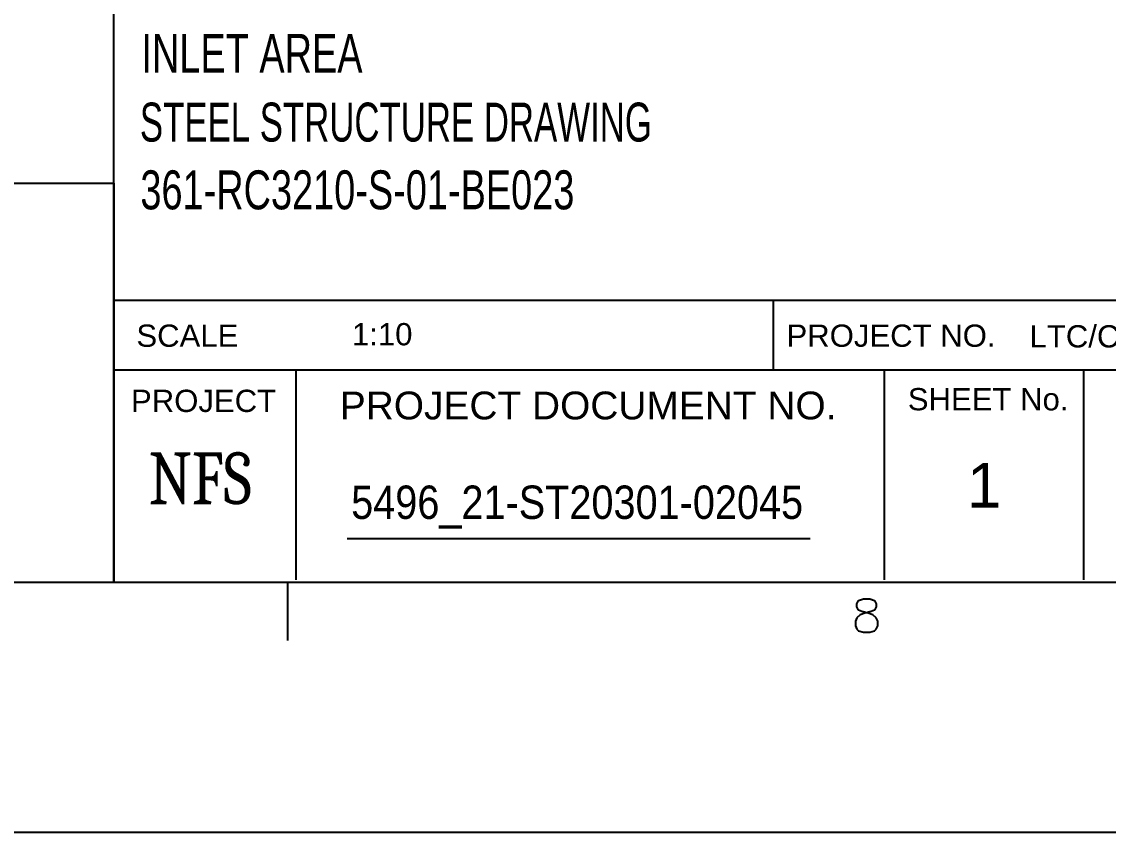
# Model space of a CAD drawing. Header units: millimetres. Extents: x -74 to 521, y -177 to 244.
# Drawn here: x 421.3 to 486.6, y -176.5 to -127.8 of the extents above; entities that cross this region are included whole.
import ezdxf

# ---------------------------------------------------------------- set-up
doc = ezdxf.new("R2010")
doc.units = ezdxf.units.MM
doc.styles.add('Arial', font='ARIAL.TTF', dxfattribs={"height": 0.2})
doc.styles.add('Arial Narrow', font='ARIALN.TTF', dxfattribs={"height": 0.2})
doc.styles.add('Cambria', font='CAMBRIA.TTC', dxfattribs={"height": 0.2})

# ---------------------------------------------------------------- blocks, each defined once
blk = doc.blocks.new('Unknown-251777438-5465')
at = {"color": 7, "linetype": 'Continuous'}
for p, q in [((-43.916, -161.504), (506.005, -161.504)), ((426.073, -161.504), (506.005, -161.504)), ((437.26, -161.504), (437.26, -165.009)), ((471.464, -162.792), (471.56, -162.601)), ((471.464, -162.982), (471.464, -162.792)), ((471.56, -163.173), (471.464, -162.982)), ((471.56, -162.601), (471.847, -162.505)), ((471.847, -162.505), (472.23, -162.505)), ((472.23, -162.505), (472.517, -162.601)), ((472.517, -162.601), (472.613, -162.792)), ((472.613, -162.982), (472.517, -163.173)), ((472.613, -162.792), (472.613, -162.982)), ((471.464, -163.65), (471.369, -163.841)), ((471.656, -163.459), (471.464, -163.65)), ((471.751, -163.268), (471.56, -163.173)), ((471.943, -163.364), (471.656, -163.459)), ((472.134, -163.364), (471.751, -163.268)), ((472.326, -163.268), (471.943, -163.364)), ((472.421, -163.459), (472.134, -163.364)), ((472.517, -163.173), (472.326, -163.268)), ((472.613, -163.65), (472.421, -163.459)), ((472.708, -163.841), (472.613, -163.65)), ((471.369, -163.841), (471.369, -164.127)), ((471.369, -164.127), (471.464, -164.318)), ((471.464, -164.318), (471.56, -164.413)), ((471.56, -164.413), (471.847, -164.508)), ((472.23, -164.508), (472.517, -164.413)), ((472.517, -164.413), (472.613, -164.318)), ((472.613, -164.318), (472.708, -164.127)), ((472.708, -164.127), (472.708, -163.841)), ((471.847, -164.508), (472.23, -164.508)), ((-73.963, -176.527), (521.041, -176.527))]:
    blk.add_line(p, q, dxfattribs=at)
blk = doc.blocks.new('Unknown-251777438-5458')
at = {"color": 7, "linetype": 'Continuous'}
for p, q in [((426.834, -161.504), (426.834, 28.708)), ((426.834, -144.544), (506.042, -144.544)), ((466.443, -148.749), (466.443, -144.544)), ((426.834, -148.749), (506.042, -148.749)), ((437.779, -161.364), (437.779, -148.749)), ((473.125, -161.364), (473.125, -148.749)), ((485.098, -161.364), (485.098, -148.749)), ((440.834, -158.874), (468.644, -158.874))]:
    blk.add_line(p, q, dxfattribs=at)
at = {"color": 6}
for s, height, style, width, p in [('INLET AREA', 2.3383, 'Arial Narrow', 0.85, (428.485, -130.892)), ('STEEL STRUCTURE DRAWING', 2.33835, 'Arial Narrow', 0.78, (428.394, -135.023)), ('361-RC3210-S-01-BE023', 2.33835, 'Arial Narrow', 0.85, (428.424, -139.094)), ('5496_21-ST20301-02045', 2.00566, 'Arial', 0.85, (441.085, -157.698))]:
    blk.add_text(s, height=height, dxfattribs=dict(at, style=style, width=width)).set_placement(p)
at = {"color": 7, "linetype": 'Continuous', "style": 'Arial'}
for s, height, p in [('SCALE', 1.3371, (428.184, -147.356)), ('PROJECT NO.', 1.33711, (467.231, -147.356)), ('LTC/C/NFS/5496/21', 1.33711, (481.829, -147.395)), ('PROJECT', 1.3371, (427.86, -151.272)), ('PROJECT DOCUMENT NO.', 1.67139, (440.401, -151.717)), ('SHEET No.', 1.3371, (474.516, -151.173))]:
    blk.add_text(s, height=height, dxfattribs=at).set_placement(p)
at = {"color": 6, "style": 'Arial'}
blk.add_text('1:10', height=1.3371, dxfattribs=at).set_placement((441.131, -147.267))
at = {"color": 7, "linetype": 'Continuous', "style": 'Cambria', "width": 0.799991}
blk.add_text('NFS', height=3.1143, dxfattribs=at).set_placement((428.925, -156.814))
at = {"color": 6, "linetype": 'Continuous', "style": 'Arial'}
blk.add_text('1', height=2.674, dxfattribs=at).set_placement((478.065, -157.012))
blk = doc.blocks.new('Unknown-251777438-5462')
at = {"color": 7, "linetype": 'Continuous'}
for p, q in [((347.027, -137.529), (426.834, -137.529)), ((426.834, -137.529), (426.834, -161.504)), ((347.027, -161.504), (426.834, -161.504))]:
    blk.add_line(p, q, dxfattribs=at)

msp = doc.modelspace()

# ---------------------------------------------------------------- block references
for name in ['Unknown-251777438-5465', 'Unknown-251777438-5458', 'Unknown-251777438-5462']:
    msp.add_blockref(name, (0, 0))

doc.saveas('drawing.dxf')
